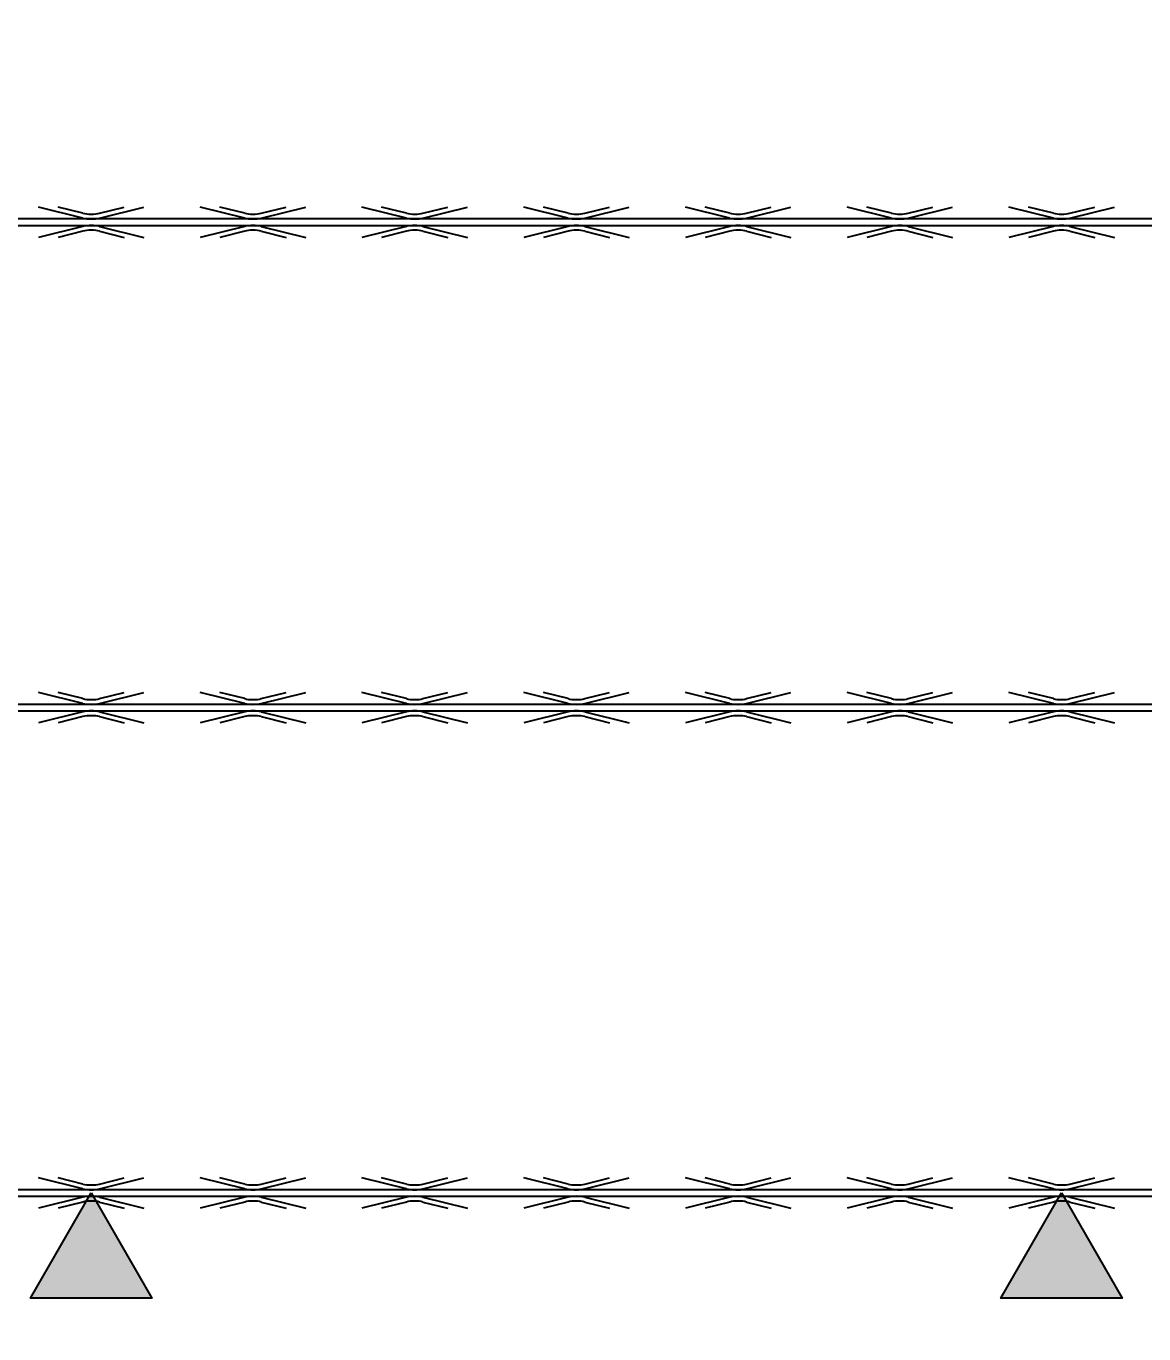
# Model space of a CAD drawing. Extents: x -524 to 129100, y -10500 to 1.
# Drawn here: x 115802 to 117184, y -3271 to -1655 of the extents above; entities that cross this region are included whole.
import ezdxf

# ---------------------------------------------------------------- set-up
doc = ezdxf.new("R2010")
doc.units = 0
doc.header["$LTSCALE"] = 250
doc.linetypes.add('BeePC_CENTER', pattern=[2, 1.25, -0.25, 0.25, -0.25])
doc.layers.get('0').update_dxf_attribs({"linetype": 'CONTINUOUS'})
doc.layers.get('Defpoints').update_dxf_attribs({"linetype": 'CONTINUOUS'})
doc.layers.add('BeePC-CCBZ', color=110, linetype='CONTINUOUS')
doc.layers.add('BeePC-GJ-Truss', color=185, linetype='CONTINUOUS')
doc.styles.add('BeePC_Dim', font='simfang.ttf', dxfattribs={"width": 0.7})
doc.dimstyles.new('BeePC_DIM_25_25', dxfattribs={"dimtxt": 75, "dimasz": 25, "dimexe": 25, "dimexo": 0, "dimgap": 25, "dimtad": 1, "dimdec": 0, "dimzin": 0, "dimdsep": 46, "dimtxsty": 'BeePC_Dim', "dimblk": 'ARCHTICK', "dimcen": 0, "dimdle": 25, "dimclrt": 7, "dimadec": 0, "dimazin": 0, "dimtfac": 1, "dimtdec": 0, "dimtix": 1, "dimtmove": 2, "dimatfit": 3, "dimfxl": 250, "dimfxlon": 1, "dimtfill": 1, "dimtolj": 1, "dimtzin": 0, "dimarcsym": 0})

# ---------------------------------------------------------------- blocks, each defined once
blk = doc.blocks.new('BeePC_HangPoint')
at = {"ltscale": 25}
h = blk.add_hatch(color=256, dxfattribs=at)
h.dxf.hatch_style = 1
h.paths.add_polyline_path([(0, 0), (-75, -129.9), (75, -129.9)])
blk.add_lwpolyline([(0, 0), (75, -129.9), (-75, -129.9)], close=True, dxfattribs=at)
blk = doc.blocks.new('_ArchTick')
at = {"color": 0, "linetype": 'ByBlock', "const_width": 0.5}
blk.add_lwpolyline([(-0.707, -0.707), (0.707, 0.707)], dxfattribs=at)
blk = doc.blocks.new('*D225')
at = {"layer": 'BeePC-CCBZ', "color": 0, "lineweight": -2, "transparency": 16777216}
for p, q in [((114422.8, -450.1), (114422.8, -225.1)), ((115882.6, -450.1), (115882.6, -225.1)), ((114397.8, -250.1), (115907.6, -250.1))]:
    blk.add_line(p, q, dxfattribs=at)
at = {"layer": 'Defpoints', "color": 0, "transparency": 16777216}
for p in [(115882.6, -250.1), (114422.8, -2197.1), (115882.6, -3097.1)]:
    blk.add_point(p, dxfattribs=at)
at = {"layer": 'BeePC-CCBZ', "color": 0, "lineweight": -2, "transparency": 16777216, "xscale": 25, "yscale": 25, "zscale": 25, "rotation": 180}
blk.add_blockref('_ArchTick', (114422.8, -250.1), dxfattribs=at)
at = {"layer": 'BeePC-CCBZ', "color": 0, "lineweight": -2, "transparency": 16777216, "xscale": 25, "yscale": 25, "zscale": 25}
blk.add_blockref('_ArchTick', (115882.6, -250.1), dxfattribs=at)
at = {"layer": 'BeePC-CCBZ', "color": 7, "linetype": 'BeePC_CENTER', "transparency": 16777216, "insert": (115152.7, -187.2), "char_height": 75, "attachment_point": 5, "style": 'BeePC_Dim', "bg_fill": 3, "box_fill_scale": 1.1, "bg_fill_color": 256, "bg_fill_true_color": 13158600, "bg_fill_transparency": 0}
blk.add_mtext('\\A1;1460', dxfattribs=at)
blk = doc.blocks.new('*D226')
at = {"layer": 'BeePC-CCBZ', "color": 0, "lineweight": -2, "transparency": 16777216}
for p, q in [((115882.6, -450.1), (115882.6, -225.1)), ((117082.6, -450.1), (117082.6, -225.1)), ((115857.6, -250.1), (117107.6, -250.1))]:
    blk.add_line(p, q, dxfattribs=at)
at = {"layer": 'Defpoints', "color": 0, "transparency": 16777216}
for p in [(117082.6, -250.1), (115882.6, -3097.1), (117082.6, -3097.1)]:
    blk.add_point(p, dxfattribs=at)
at = {"layer": 'BeePC-CCBZ', "color": 0, "lineweight": -2, "transparency": 16777216, "xscale": 25, "yscale": 25, "zscale": 25, "rotation": 180}
blk.add_blockref('_ArchTick', (115882.6, -250.1), dxfattribs=at)
at = {"layer": 'BeePC-CCBZ', "color": 0, "lineweight": -2, "transparency": 16777216, "xscale": 25, "yscale": 25, "zscale": 25}
blk.add_blockref('_ArchTick', (117082.6, -250.1), dxfattribs=at)
at = {"layer": 'BeePC-CCBZ', "color": 7, "linetype": 'BeePC_CENTER', "transparency": 16777216, "insert": (116482.6, -187.2), "char_height": 75, "attachment_point": 5, "style": 'BeePC_Dim', "bg_fill": 3, "box_fill_scale": 1.1, "bg_fill_color": 256, "bg_fill_true_color": 13158600, "bg_fill_transparency": 0}
blk.add_mtext('\\A1;1200', dxfattribs=at)
blk = doc.blocks.new('*D227')
at = {"layer": 'BeePC-CCBZ', "color": 0, "lineweight": -2, "transparency": 16777216}
for p, q in [((117082.6, -450.1), (117082.6, -225.1)), ((118082.6, -450.1), (118082.6, -225.1)), ((117057.6, -250.1), (118107.6, -250.1))]:
    blk.add_line(p, q, dxfattribs=at)
at = {"layer": 'Defpoints', "color": 0, "transparency": 16777216}
for p in [(118082.6, -250.1), (117082.6, -3097.1), (118082.6, -3097.1)]:
    blk.add_point(p, dxfattribs=at)
at = {"layer": 'BeePC-CCBZ', "color": 0, "lineweight": -2, "transparency": 16777216, "xscale": 25, "yscale": 25, "zscale": 25, "rotation": 180}
blk.add_blockref('_ArchTick', (117082.6, -250.1), dxfattribs=at)
at = {"layer": 'BeePC-CCBZ', "color": 0, "lineweight": -2, "transparency": 16777216, "xscale": 25, "yscale": 25, "zscale": 25}
blk.add_blockref('_ArchTick', (118082.6, -250.1), dxfattribs=at)
at = {"layer": 'BeePC-CCBZ', "color": 7, "linetype": 'BeePC_CENTER', "transparency": 16777216, "insert": (117582.6, -187.2), "char_height": 75, "attachment_point": 5, "style": 'BeePC_Dim', "bg_fill": 3, "box_fill_scale": 1.1, "bg_fill_color": 256, "bg_fill_true_color": 13158600, "bg_fill_transparency": 0}
blk.add_mtext('\\A1;1000', dxfattribs=at)
blk = doc.blocks.new('*D235')
at = {"layer": 'BeePC-CCBZ', "color": 0, "lineweight": -2, "transparency": 16777216}
for p, q in [((114672.8, -3909.1), (114672.8, -4134.1)), ((121942.4, -3909.1), (121942.4, -4134.1)), ((114647.8, -4109.1), (121967.4, -4109.1))]:
    blk.add_line(p, q, dxfattribs=at)
at = {"layer": 'Defpoints', "color": 0, "transparency": 16777216}
for p in [(121942.4, -2197.1), (114672.8, -3737.1), (121942.4, -4109.1)]:
    blk.add_point(p, dxfattribs=at)
at = {"layer": 'BeePC-CCBZ', "color": 0, "lineweight": -2, "transparency": 16777216, "xscale": 25, "yscale": 25, "zscale": 25, "rotation": 180}
blk.add_blockref('_ArchTick', (114672.8, -4109.1), dxfattribs=at)
at = {"layer": 'BeePC-CCBZ', "color": 0, "lineweight": -2, "transparency": 16777216, "xscale": 25, "yscale": 25, "zscale": 25}
blk.add_blockref('_ArchTick', (121942.4, -4109.1), dxfattribs=at)
at = {"layer": 'BeePC-CCBZ', "color": 7, "linetype": 'BeePC_CENTER', "transparency": 16777216, "insert": (118307.6, -4046.2), "char_height": 75, "attachment_point": 5, "style": 'BeePC_Dim', "bg_fill": 3, "box_fill_scale": 1.1, "bg_fill_color": 256, "bg_fill_true_color": 13158600, "bg_fill_transparency": 0}
blk.add_mtext('\\A1;7270', dxfattribs=at)
blk = doc.blocks.new('*D236')
at = {"layer": 'BeePC-CCBZ', "color": 0, "lineweight": -2, "transparency": 16777216}
for p, q in [((114422.8, -4031.1), (114422.8, -4256.1)), ((121942.4, -4031.1), (121942.4, -4256.1)), ((114397.8, -4231.1), (121967.4, -4231.1))]:
    blk.add_line(p, q, dxfattribs=at)
at = {"layer": 'Defpoints', "color": 0, "transparency": 16777216}
for p in [(114422.8, -2197.1), (121942.4, -2197.1), (121942.4, -4231.1)]:
    blk.add_point(p, dxfattribs=at)
at = {"layer": 'BeePC-CCBZ', "color": 0, "lineweight": -2, "transparency": 16777216, "xscale": 25, "yscale": 25, "zscale": 25, "rotation": 180}
blk.add_blockref('_ArchTick', (114422.8, -4231.1), dxfattribs=at)
at = {"layer": 'BeePC-CCBZ', "color": 0, "lineweight": -2, "transparency": 16777216, "xscale": 25, "yscale": 25, "zscale": 25}
blk.add_blockref('_ArchTick', (121942.4, -4231.1), dxfattribs=at)
at = {"layer": 'BeePC-CCBZ', "color": 7, "linetype": 'BeePC_CENTER', "transparency": 16777216, "insert": (118182.6, -4168.2), "char_height": 75, "attachment_point": 5, "style": 'BeePC_Dim', "bg_fill": 3, "box_fill_scale": 1.1, "bg_fill_color": 256, "bg_fill_true_color": 13158600, "bg_fill_transparency": 0}
blk.add_mtext('\\A1;7520', dxfattribs=at)
blk = doc.blocks.new('*D237')
at = {"layer": 'BeePC-CCBZ', "color": 0, "lineweight": -2, "transparency": 16777216}
for p, q in [((114010.8, -972.1), (114010.8, -3372.1)), ((114210.8, -997.1), (113985.8, -997.1)), ((114210.8, -3347.1), (113985.8, -3347.1))]:
    blk.add_line(p, q, dxfattribs=at)
at = {"layer": 'Defpoints', "color": 0, "transparency": 16777216}
for p in [(118182.6, -997.1), (114010.8, -3347.1), (114332.8, -3347.1)]:
    blk.add_point(p, dxfattribs=at)
at = {"layer": 'BeePC-CCBZ', "color": 0, "lineweight": -2, "transparency": 16777216, "xscale": 25, "yscale": 25, "zscale": 25}
for p, rotation in [((114010.8, -997.1), 90), ((114010.8, -3347.1), 270)]:
    blk.add_blockref('_ArchTick', p, dxfattribs=dict(at, rotation=rotation))
at = {"layer": 'BeePC-CCBZ', "color": 7, "linetype": 'BeePC_CENTER', "transparency": 16777216, "insert": (113947.9, -2172.1), "char_height": 75, "attachment_point": 5, "rotation": 90, "style": 'BeePC_Dim', "bg_fill": 3, "box_fill_scale": 1.1, "bg_fill_color": 256, "bg_fill_true_color": 13158600, "bg_fill_transparency": 0}
blk.add_mtext('\\A1;2350', dxfattribs=at)
blk = doc.blocks.new('*D239')
at = {"layer": 'BeePC-CCBZ', "color": 0, "lineweight": -2, "transparency": 16777216}
for p, q in [((113888.8, -972.1), (113888.8, -3422.1)), ((114088.8, -997.1), (113863.8, -997.1)), ((114088.8, -3397.1), (113863.8, -3397.1))]:
    blk.add_line(p, q, dxfattribs=at)
at = {"layer": 'Defpoints', "color": 0, "transparency": 16777216}
for p in [(118182.6, -997.1), (113888.8, -3397.1), (118182.6, -3397.1)]:
    blk.add_point(p, dxfattribs=at)
at = {"layer": 'BeePC-CCBZ', "color": 0, "lineweight": -2, "transparency": 16777216, "xscale": 25, "yscale": 25, "zscale": 25}
for p, rotation in [((113888.8, -997.1), 90), ((113888.8, -3397.1), 270)]:
    blk.add_blockref('_ArchTick', p, dxfattribs=dict(at, rotation=rotation))
at = {"layer": 'BeePC-CCBZ', "color": 7, "linetype": 'BeePC_CENTER', "transparency": 16777216, "insert": (113825.9, -2197.1), "char_height": 75, "attachment_point": 5, "rotation": 90, "style": 'BeePC_Dim', "bg_fill": 3, "box_fill_scale": 1.1, "bg_fill_color": 256, "bg_fill_true_color": 13158600, "bg_fill_transparency": 0}
blk.add_mtext('\\A1;2400', dxfattribs=at)
blk = doc.blocks.new('*D241')
at = {"layer": 'BeePC-CCBZ', "color": 0, "lineweight": -2, "transparency": 16777216}
for p, q in [((122404.4, -1272.1), (122404.4, -3122.1)), ((122204.4, -1297.1), (122429.4, -1297.1)), ((122204.4, -3097.1), (122429.4, -3097.1))]:
    blk.add_line(p, q, dxfattribs=at)
at = {"layer": 'Defpoints', "color": 0, "transparency": 16777216}
for p in [(115882.6, -1297.1), (115882.6, -3097.1), (122404.4, -3097.1)]:
    blk.add_point(p, dxfattribs=at)
at = {"layer": 'BeePC-CCBZ', "color": 0, "lineweight": -2, "transparency": 16777216, "xscale": 25, "yscale": 25, "zscale": 25}
for p, rotation in [((122404.4, -1297.1), 90), ((122404.4, -3097.1), 270)]:
    blk.add_blockref('_ArchTick', p, dxfattribs=dict(at, rotation=rotation))
at = {"layer": 'BeePC-CCBZ', "color": 7, "linetype": 'BeePC_CENTER', "transparency": 16777216, "insert": (122341.5, -2197.1), "char_height": 75, "attachment_point": 5, "rotation": 90, "style": 'BeePC_Dim', "bg_fill": 3, "box_fill_scale": 1.1, "bg_fill_color": 256, "bg_fill_true_color": 13158600, "bg_fill_transparency": 0}
blk.add_mtext('\\A1;1800', dxfattribs=at)
blk = doc.blocks.new('*D242')
at = {"layer": 'BeePC-CCBZ', "color": 0, "lineweight": -2, "transparency": 16777216}
for p, q in [((122404.4, -3072.1), (122404.4, -3422.1)), ((122204.4, -3097.1), (122429.4, -3097.1)), ((122204.4, -3397.1), (122429.4, -3397.1))]:
    blk.add_line(p, q, dxfattribs=at)
at = {"layer": 'Defpoints', "color": 0, "transparency": 16777216}
for p in [(115882.6, -3097.1), (118182.6, -3397.1), (122404.4, -3397.1)]:
    blk.add_point(p, dxfattribs=at)
at = {"layer": 'BeePC-CCBZ', "color": 0, "lineweight": -2, "transparency": 16777216, "xscale": 25, "yscale": 25, "zscale": 25}
for p, rotation in [((122404.4, -3097.1), 90), ((122404.4, -3397.1), 270)]:
    blk.add_blockref('_ArchTick', p, dxfattribs=dict(at, rotation=rotation))
at = {"layer": 'BeePC-CCBZ', "color": 7, "linetype": 'BeePC_CENTER', "transparency": 16777216, "insert": (122341.5, -3247.1), "char_height": 75, "attachment_point": 5, "rotation": 90, "style": 'BeePC_Dim', "bg_fill": 3, "box_fill_scale": 1.1, "bg_fill_color": 256, "bg_fill_true_color": 13158600, "bg_fill_transparency": 0}
blk.add_mtext('\\A1;300', dxfattribs=at)

msp = doc.modelspace()

# ---------------------------------------------------------------- linework, layer by layer
at = {"layer": 'BeePC-GJ-Truss'}
for points in [[(115872.4, -1892), (115817.4, -1878.4)], [(115872.4, -1886), (115841.7, -1878.4)], [(115892.8, -1892), (115947.8, -1878.4)], [(115892.8, -1886), (115923.5, -1878.4)], [(116072.4, -1892), (116017.4, -1878.4)], [(116072.4, -1886), (116041.7, -1878.4)], [(116092.8, -1892), (116147.8, -1878.4)], [(116092.8, -1886), (116123.5, -1878.4)], [(116272.4, -1892), (116217.4, -1878.4)], [(116272.4, -1886), (116241.7, -1878.4)], [(116292.8, -1892), (116347.8, -1878.4)], [(116292.8, -1886), (116323.5, -1878.4)], [(116472.4, -1892), (116417.4, -1878.4)], [(116472.4, -1886), (116441.7, -1878.4)], [(116492.8, -1892), (116547.8, -1878.4)], [(116492.8, -1886), (116523.5, -1878.4)], [(116672.4, -1892), (116617.4, -1878.4)], [(116672.4, -1886), (116641.7, -1878.4)], [(116692.8, -1892), (116747.8, -1878.4)], [(116692.8, -1886), (116723.5, -1878.4)], [(116872.4, -1892), (116817.4, -1878.4)], [(116872.4, -1886), (116841.7, -1878.4)], [(116892.8, -1892), (116947.8, -1878.4)], [(116892.8, -1886), (116923.5, -1878.4)], [(117072.4, -1892), (117017.4, -1878.4)], [(117072.4, -1886), (117041.7, -1878.4)], [(117092.8, -1892), (117147.8, -1878.4)], [(117092.8, -1886), (117123.5, -1878.4)], [(114482.6, -1901.1), (121882.6, -1901.1), (121882.6, -1893.1), (114482.6, -1893.1)], [(115872.4, -1902.3), (115817.4, -1915.9)], [(115892.8, -1902.3), (115947.8, -1915.9)], [(116072.4, -1902.3), (116017.4, -1915.9)], [(116092.8, -1902.3), (116147.8, -1915.9)], [(116272.4, -1902.3), (116217.4, -1915.9)], [(116292.8, -1902.3), (116347.8, -1915.9)], [(116472.4, -1902.3), (116417.4, -1915.9)], [(116492.8, -1902.3), (116547.8, -1915.9)], [(116672.4, -1902.3), (116617.4, -1915.9)], [(116692.8, -1902.3), (116747.8, -1915.9)], [(116872.4, -1902.3), (116817.4, -1915.9)], [(116892.8, -1902.3), (116947.8, -1915.9)], [(117072.4, -1902.3), (117017.4, -1915.9)], [(117092.8, -1902.3), (117147.8, -1915.9)], [(115872.4, -1908.3), (115841.7, -1915.9)], [(115892.8, -1908.3), (115923.5, -1915.9)], [(116072.4, -1908.3), (116041.7, -1915.9)], [(116092.8, -1908.3), (116123.5, -1915.9)], [(116272.4, -1908.3), (116241.7, -1915.9)], [(116292.8, -1908.3), (116323.5, -1915.9)], [(116472.4, -1908.3), (116441.7, -1915.9)], [(116492.8, -1908.3), (116523.5, -1915.9)], [(116672.4, -1908.3), (116641.7, -1915.9)], [(116692.8, -1908.3), (116723.5, -1915.9)], [(116872.4, -1908.3), (116841.7, -1915.9)], [(116892.8, -1908.3), (116923.5, -1915.9)], [(117072.4, -1908.3), (117041.7, -1915.9)], [(117092.8, -1908.3), (117123.5, -1915.9)], [(115872.4, -2492), (115817.4, -2478.4)], [(115872.4, -2486), (115841.7, -2478.4)], [(115892.8, -2492), (115947.8, -2478.4)], [(115892.8, -2486), (115923.5, -2478.4)], [(116072.4, -2492), (116017.4, -2478.4)], [(116072.4, -2486), (116041.7, -2478.4)], [(116092.8, -2492), (116147.8, -2478.4)], [(116092.8, -2486), (116123.5, -2478.4)], [(116272.4, -2492), (116217.4, -2478.4)], [(116272.4, -2486), (116241.7, -2478.4)], [(116292.8, -2492), (116347.8, -2478.4)], [(116292.8, -2486), (116323.5, -2478.4)], [(116472.4, -2492), (116417.4, -2478.4)], [(116472.4, -2486), (116441.7, -2478.4)], [(116492.8, -2492), (116547.8, -2478.4)], [(116492.8, -2486), (116523.5, -2478.4)], [(116672.4, -2492), (116617.4, -2478.4)], [(116672.4, -2486), (116641.7, -2478.4)], [(116692.8, -2492), (116747.8, -2478.4)], [(116692.8, -2486), (116723.5, -2478.4)], [(116872.4, -2492), (116817.4, -2478.4)], [(116872.4, -2486), (116841.7, -2478.4)], [(116892.8, -2492), (116947.8, -2478.4)], [(116892.8, -2486), (116923.5, -2478.4)], [(117072.4, -2492), (117017.4, -2478.4)], [(117072.4, -2486), (117041.7, -2478.4)], [(117092.8, -2492), (117147.8, -2478.4)], [(117092.8, -2486), (117123.5, -2478.4)], [(114482.6, -2501.1), (121882.6, -2501.1), (121882.6, -2493.1), (114482.6, -2493.1)], [(115872.4, -2502.3), (115817.4, -2515.9)], [(115892.8, -2502.3), (115947.8, -2515.9)], [(116072.4, -2502.3), (116017.4, -2515.9)], [(116092.8, -2502.3), (116147.8, -2515.9)], [(116272.4, -2502.3), (116217.4, -2515.9)], [(116292.8, -2502.3), (116347.8, -2515.9)], [(116472.4, -2502.3), (116417.4, -2515.9)], [(116492.8, -2502.3), (116547.8, -2515.9)], [(116672.4, -2502.3), (116617.4, -2515.9)], [(116692.8, -2502.3), (116747.8, -2515.9)], [(116872.4, -2502.3), (116817.4, -2515.9)], [(116892.8, -2502.3), (116947.8, -2515.9)], [(117072.4, -2502.3), (117017.4, -2515.9)], [(117092.8, -2502.3), (117147.8, -2515.9)], [(115872.4, -2508.3), (115841.7, -2515.9)], [(115892.8, -2508.3), (115923.5, -2515.9)], [(116072.4, -2508.3), (116041.7, -2515.9)], [(116092.8, -2508.3), (116123.5, -2515.9)], [(116272.4, -2508.3), (116241.7, -2515.9)], [(116292.8, -2508.3), (116323.5, -2515.9)], [(116472.4, -2508.3), (116441.7, -2515.9)], [(116492.8, -2508.3), (116523.5, -2515.9)], [(116672.4, -2508.3), (116641.7, -2515.9)], [(116692.8, -2508.3), (116723.5, -2515.9)], [(116872.4, -2508.3), (116841.7, -2515.9)], [(116892.8, -2508.3), (116923.5, -2515.9)], [(117072.4, -2508.3), (117041.7, -2515.9)], [(117092.8, -2508.3), (117123.5, -2515.9)], [(115872.4, -3092), (115817.4, -3078.4)], [(115872.4, -3086), (115841.7, -3078.4)], [(115892.8, -3092), (115947.8, -3078.4)], [(115892.8, -3086), (115923.5, -3078.4)], [(116072.4, -3092), (116017.4, -3078.4)], [(116072.4, -3086), (116041.7, -3078.4)], [(116092.8, -3092), (116147.8, -3078.4)], [(116092.8, -3086), (116123.5, -3078.4)], [(116272.4, -3092), (116217.4, -3078.4)], [(116272.4, -3086), (116241.7, -3078.4)], [(116292.8, -3092), (116347.8, -3078.4)], [(116292.8, -3086), (116323.5, -3078.4)], [(116472.4, -3092), (116417.4, -3078.4)], [(116472.4, -3086), (116441.7, -3078.4)], [(116492.8, -3092), (116547.8, -3078.4)], [(116492.8, -3086), (116523.5, -3078.4)], [(116672.4, -3092), (116617.4, -3078.4)], [(116672.4, -3086), (116641.7, -3078.4)], [(116692.8, -3092), (116747.8, -3078.4)], [(116692.8, -3086), (116723.5, -3078.4)], [(116872.4, -3092), (116817.4, -3078.4)], [(116872.4, -3086), (116841.7, -3078.4)], [(116892.8, -3092), (116947.8, -3078.4)], [(116892.8, -3086), (116923.5, -3078.4)], [(117072.4, -3092), (117017.4, -3078.4)], [(117072.4, -3086), (117041.7, -3078.4)], [(117092.8, -3092), (117147.8, -3078.4)], [(117092.8, -3086), (117123.5, -3078.4)], [(114482.6, -3101.1), (121882.6, -3101.1), (121882.6, -3093.1), (114482.6, -3093.1)], [(115872.4, -3102.3), (115817.4, -3115.9)], [(115892.8, -3102.3), (115947.8, -3115.9)], [(116072.4, -3102.3), (116017.4, -3115.9)], [(116092.8, -3102.3), (116147.8, -3115.9)], [(116272.4, -3102.3), (116217.4, -3115.9)], [(116292.8, -3102.3), (116347.8, -3115.9)], [(116472.4, -3102.3), (116417.4, -3115.9)], [(116492.8, -3102.3), (116547.8, -3115.9)], [(116672.4, -3102.3), (116617.4, -3115.9)], [(116692.8, -3102.3), (116747.8, -3115.9)], [(116872.4, -3102.3), (116817.4, -3115.9)], [(116892.8, -3102.3), (116947.8, -3115.9)], [(117072.4, -3102.3), (117017.4, -3115.9)], [(117092.8, -3102.3), (117147.8, -3115.9)], [(115872.4, -3108.3), (115841.7, -3115.9)], [(115892.8, -3108.3), (115923.5, -3115.9)], [(116072.4, -3108.3), (116041.7, -3115.9)], [(116092.8, -3108.3), (116123.5, -3115.9)], [(116272.4, -3108.3), (116241.7, -3115.9)], [(116292.8, -3108.3), (116323.5, -3115.9)], [(116472.4, -3108.3), (116441.7, -3115.9)], [(116492.8, -3108.3), (116523.5, -3115.9)], [(116672.4, -3108.3), (116641.7, -3115.9)], [(116692.8, -3108.3), (116723.5, -3115.9)], [(116872.4, -3108.3), (116841.7, -3115.9)], [(116892.8, -3108.3), (116923.5, -3115.9)], [(117072.4, -3108.3), (117041.7, -3115.9)], [(117092.8, -3108.3), (117123.5, -3115.9)]]:
    msp.add_lwpolyline(points, dxfattribs=at)
for centre, major_axis, start_param, end_param in [((115881.4, -1883.7), (12, 0), 3.861169, 4.813041), ((115883.8, -1883.7), (12, 0), 4.611737, 5.563609), ((116081.4, -1883.7), (12, 0), 3.861169, 4.813041), ((116083.8, -1883.7), (12, 0), 4.611737, 5.563609), ((116281.4, -1883.7), (12, 0), 3.861169, 4.813041), ((116283.8, -1883.7), (12, 0), 4.611737, 5.563609), ((116481.4, -1883.7), (12, 0), 3.861169, 4.813041), ((116483.8, -1883.7), (12, 0), 4.611737, 5.563609), ((116681.4, -1883.7), (12, 0), 3.861169, 4.813041), ((116683.8, -1883.7), (12, 0), 4.611737, 5.563609), ((116881.4, -1883.7), (12, 0), 3.861169, 4.813041), ((116883.8, -1883.7), (12, 0), 4.611737, 5.563609), ((117081.4, -1883.7), (12, 0), 3.861169, 4.813041), ((117083.8, -1883.7), (12, 0), 4.611737, 5.563609), ((115883.8, -1888), (18, 0), 4.026697, 4.647513), ((115883.8, -1906.3), (18, 0), 1.635672, 2.256488), ((115881.4, -1910.6), (12, 0), 1.470144, 2.422017), ((115881.4, -1888), (18, 0), 4.777265, 5.398081), ((115881.4, -1906.3), (18, 0), 0.885104, 1.50592), ((115883.8, -1910.6), (12, 0), 0.719576, 1.671449), ((116083.8, -1888), (18, 0), 4.026697, 4.647513), ((116083.8, -1906.3), (18, 0), 1.635672, 2.256488), ((116081.4, -1910.6), (12, 0), 1.470144, 2.422017), ((116081.4, -1888), (18, 0), 4.777265, 5.398081), ((116081.4, -1906.3), (18, 0), 0.885104, 1.50592), ((116083.8, -1910.6), (12, 0), 0.719576, 1.671449), ((116283.8, -1888), (18, 0), 4.026697, 4.647513), ((116283.8, -1906.3), (18, 0), 1.635672, 2.256488), ((116281.4, -1910.6), (12, 0), 1.470144, 2.422017), ((116281.4, -1888), (18, 0), 4.777265, 5.398081), ((116281.4, -1906.3), (18, 0), 0.885104, 1.50592), ((116283.8, -1910.6), (12, 0), 0.719576, 1.671449), ((116483.8, -1888), (18, 0), 4.026697, 4.647513), ((116483.8, -1906.3), (18, 0), 1.635672, 2.256488), ((116481.4, -1910.6), (12, 0), 1.470144, 2.422017), ((116481.4, -1888), (18, 0), 4.777265, 5.398081), ((116481.4, -1906.3), (18, 0), 0.885104, 1.50592), ((116483.8, -1910.6), (12, 0), 0.719576, 1.671449), ((116683.8, -1888), (18, 0), 4.026697, 4.647513), ((116683.8, -1906.3), (18, 0), 1.635672, 2.256488), ((116681.4, -1910.6), (12, 0), 1.470144, 2.422017), ((116681.4, -1888), (18, 0), 4.777265, 5.398081), ((116681.4, -1906.3), (18, 0), 0.885104, 1.50592), ((116683.8, -1910.6), (12, 0), 0.719576, 1.671449), ((116883.8, -1888), (18, 0), 4.026697, 4.647513), ((116883.8, -1906.3), (18, 0), 1.635672, 2.256488), ((116881.4, -1910.6), (12, 0), 1.470144, 2.422017), ((116881.4, -1888), (18, 0), 4.777265, 5.398081), ((116881.4, -1906.3), (18, 0), 0.885104, 1.50592), ((116883.8, -1910.6), (12, 0), 0.719576, 1.671449), ((117083.8, -1888), (18, 0), 4.026697, 4.647513), ((117083.8, -1906.3), (18, 0), 1.635672, 2.256488), ((117081.4, -1910.6), (12, 0), 1.470144, 2.422017), ((117081.4, -1888), (18, 0), 4.777265, 5.398081), ((117081.4, -1906.3), (18, 0), 0.885104, 1.50592), ((117083.8, -1910.6), (12, 0), 0.719576, 1.671449), ((115881.4, -2483.7), (12, 0), 3.861169, 4.813041), ((115883.8, -2483.7), (12, 0), 4.611737, 5.563609), ((116081.4, -2483.7), (12, 0), 3.861169, 4.813041), ((116083.8, -2483.7), (12, 0), 4.611737, 5.563609), ((116281.4, -2483.7), (12, 0), 3.861169, 4.813041), ((116283.8, -2483.7), (12, 0), 4.611737, 5.563609), ((116481.4, -2483.7), (12, 0), 3.861169, 4.813041), ((116483.8, -2483.7), (12, 0), 4.611737, 5.563609), ((116681.4, -2483.7), (12, 0), 3.861169, 4.813041), ((116683.8, -2483.7), (12, 0), 4.611737, 5.563609), ((116881.4, -2483.7), (12, 0), 3.861169, 4.813041), ((116883.8, -2483.7), (12, 0), 4.611737, 5.563609), ((117081.4, -2483.7), (12, 0), 3.861169, 4.813041), ((117083.8, -2483.7), (12, 0), 4.611737, 5.563609), ((115883.8, -2488), (18, 0), 4.026697, 4.647513), ((115883.8, -2506.3), (18, 0), 1.635672, 2.256488), ((115881.4, -2488), (18, 0), 4.777265, 5.398081), ((115881.4, -2506.3), (18, 0), 0.885104, 1.50592), ((116083.8, -2488), (18, 0), 4.026697, 4.647513), ((116083.8, -2506.3), (18, 0), 1.635672, 2.256488), ((116081.4, -2488), (18, 0), 4.777265, 5.398081), ((116081.4, -2506.3), (18, 0), 0.885104, 1.50592), ((116283.8, -2488), (18, 0), 4.026697, 4.647513), ((116283.8, -2506.3), (18, 0), 1.635672, 2.256488), ((116281.4, -2488), (18, 0), 4.777265, 5.398081), ((116281.4, -2506.3), (18, 0), 0.885104, 1.50592), ((116483.8, -2488), (18, 0), 4.026697, 4.647513), ((116483.8, -2506.3), (18, 0), 1.635672, 2.256488), ((116481.4, -2488), (18, 0), 4.777265, 5.398081), ((116481.4, -2506.3), (18, 0), 0.885104, 1.50592), ((116683.8, -2488), (18, 0), 4.026697, 4.647513), ((116683.8, -2506.3), (18, 0), 1.635672, 2.256488), ((116681.4, -2488), (18, 0), 4.777265, 5.398081), ((116681.4, -2506.3), (18, 0), 0.885104, 1.50592), ((116883.8, -2488), (18, 0), 4.026697, 4.647513), ((116883.8, -2506.3), (18, 0), 1.635672, 2.256488), ((116881.4, -2488), (18, 0), 4.777265, 5.398081), ((116881.4, -2506.3), (18, 0), 0.885104, 1.50592), ((117083.8, -2488), (18, 0), 4.026697, 4.647513), ((117083.8, -2506.3), (18, 0), 1.635672, 2.256488), ((117081.4, -2488), (18, 0), 4.777265, 5.398081), ((117081.4, -2506.3), (18, 0), 0.885104, 1.50592), ((115881.4, -2510.6), (12, 0), 1.470144, 2.422017), ((115883.8, -2510.6), (12, 0), 0.719576, 1.671449), ((116081.4, -2510.6), (12, 0), 1.470144, 2.422017), ((116083.8, -2510.6), (12, 0), 0.719576, 1.671449), ((116281.4, -2510.6), (12, 0), 1.470144, 2.422017), ((116283.8, -2510.6), (12, 0), 0.719576, 1.671449), ((116481.4, -2510.6), (12, 0), 1.470144, 2.422017), ((116483.8, -2510.6), (12, 0), 0.719576, 1.671449), ((116681.4, -2510.6), (12, 0), 1.470144, 2.422017), ((116683.8, -2510.6), (12, 0), 0.719576, 1.671449), ((116881.4, -2510.6), (12, 0), 1.470144, 2.422017), ((116883.8, -2510.6), (12, 0), 0.719576, 1.671449), ((117081.4, -2510.6), (12, 0), 1.470144, 2.422017), ((117083.8, -2510.6), (12, 0), 0.719576, 1.671449), ((115881.4, -3083.7), (12, 0), 3.861169, 4.813041), ((115883.8, -3083.7), (12, 0), 4.611737, 5.563609), ((116081.4, -3083.7), (12, 0), 3.861169, 4.813041), ((116083.8, -3083.7), (12, 0), 4.611737, 5.563609), ((116281.4, -3083.7), (12, 0), 3.861169, 4.813041), ((116283.8, -3083.7), (12, 0), 4.611737, 5.563609), ((116481.4, -3083.7), (12, 0), 3.861169, 4.813041), ((116483.8, -3083.7), (12, 0), 4.611737, 5.563609), ((116681.4, -3083.7), (12, 0), 3.861169, 4.813041), ((116683.8, -3083.7), (12, 0), 4.611737, 5.563609), ((116881.4, -3083.7), (12, 0), 3.861169, 4.813041), ((116883.8, -3083.7), (12, 0), 4.611737, 5.563609), ((117081.4, -3083.7), (12, 0), 3.861169, 4.813041), ((117083.8, -3083.7), (12, 0), 4.611737, 5.563609), ((115883.8, -3088), (18, 0), 4.026697, 4.647513), ((115883.8, -3106.3), (18, 0), 1.635672, 2.256488), ((115881.4, -3088), (18, 0), 4.777265, 5.398081), ((115881.4, -3106.3), (18, 0), 0.885104, 1.50592), ((116083.8, -3088), (18, 0), 4.026697, 4.647513), ((116083.8, -3106.3), (18, 0), 1.635672, 2.256488), ((116081.4, -3088), (18, 0), 4.777265, 5.398081), ((116081.4, -3106.3), (18, 0), 0.885104, 1.50592), ((116283.8, -3088), (18, 0), 4.026697, 4.647513), ((116283.8, -3106.3), (18, 0), 1.635672, 2.256488), ((116281.4, -3088), (18, 0), 4.777265, 5.398081), ((116281.4, -3106.3), (18, 0), 0.885104, 1.50592), ((116483.8, -3088), (18, 0), 4.026697, 4.647513), ((116483.8, -3106.3), (18, 0), 1.635672, 2.256488), ((116481.4, -3088), (18, 0), 4.777265, 5.398081), ((116481.4, -3106.3), (18, 0), 0.885104, 1.50592), ((116683.8, -3088), (18, 0), 4.026697, 4.647513), ((116683.8, -3106.3), (18, 0), 1.635672, 2.256488), ((116681.4, -3088), (18, 0), 4.777265, 5.398081), ((116681.4, -3106.3), (18, 0), 0.885104, 1.50592), ((116883.8, -3088), (18, 0), 4.026697, 4.647513), ((116883.8, -3106.3), (18, 0), 1.635672, 2.256488), ((116881.4, -3088), (18, 0), 4.777265, 5.398081), ((116881.4, -3106.3), (18, 0), 0.885104, 1.50592), ((117083.8, -3088), (18, 0), 4.026697, 4.647513), ((117083.8, -3106.3), (18, 0), 1.635672, 2.256488), ((117081.4, -3088), (18, 0), 4.777265, 5.398081), ((117081.4, -3106.3), (18, 0), 0.885104, 1.50592), ((115881.4, -3110.6), (12, 0), 1.470144, 2.422017), ((115883.8, -3110.6), (12, 0), 0.719576, 1.671449), ((116081.4, -3110.6), (12, 0), 1.470144, 2.422017), ((116083.8, -3110.6), (12, 0), 0.719576, 1.671449), ((116281.4, -3110.6), (12, 0), 1.470144, 2.422017), ((116283.8, -3110.6), (12, 0), 0.719576, 1.671449), ((116481.4, -3110.6), (12, 0), 1.470144, 2.422017), ((116483.8, -3110.6), (12, 0), 0.719576, 1.671449), ((116681.4, -3110.6), (12, 0), 1.470144, 2.422017), ((116683.8, -3110.6), (12, 0), 0.719576, 1.671449), ((116881.4, -3110.6), (12, 0), 1.470144, 2.422017), ((116883.8, -3110.6), (12, 0), 0.719576, 1.671449), ((117081.4, -3110.6), (12, 0), 1.470144, 2.422017), ((117083.8, -3110.6), (12, 0), 0.719576, 1.671449)]:
    msp.add_ellipse(centre, major_axis=major_axis, ratio=0.288551, start_param=start_param, end_param=end_param, dxfattribs=at)

# ---------------------------------------------------------------- block references
for p in [(115882.6, -3097.1), (117082.6, -3097.1)]:
    msp.add_blockref('BeePC_HangPoint', p)

# ---------------------------------------------------------------- next in the draw order: dimensions: what is measured, and where the dimension line sits
at = {"layer": 'BeePC-CCBZ'}
dim = msp.add_linear_dim(base=(115882.6, -250.1), p1=(114422.8, -2197.1), p2=(115882.6, -3097.1), angle=0, dimstyle='BeePC_DIM_25_25', override={"dimfxl": 200}, dxfattribs=at)
dim.commit()
dim.dimension.update_dxf_attribs({"geometry": '*D225', "text_midpoint": (115152.7, -187.2)})

# ---------------------------------------------------------------- next in the draw order: dimensions: what is measured, and where the dimension line sits
dim = msp.add_linear_dim(base=(117082.6, -250.1), p1=(115882.6, -3097.1), p2=(117082.6, -3097.1), angle=0, dimstyle='BeePC_DIM_25_25', override={"dimfxl": 200}, dxfattribs=at)
dim.commit()
dim.dimension.update_dxf_attribs({"geometry": '*D226', "text_midpoint": (116482.6, -187.2)})

# ---------------------------------------------------------------- next in the draw order: dimensions: what is measured, and where the dimension line sits
dim = msp.add_linear_dim(base=(118082.6, -250.1), p1=(117082.6, -3097.1), p2=(118082.6, -3097.1), angle=0, dimstyle='BeePC_DIM_25_25', override={"dimfxl": 200}, dxfattribs=at)
dim.commit()
dim.dimension.update_dxf_attribs({"geometry": '*D227', "text_midpoint": (117582.6, -187.2)})

# ---------------------------------------------------------------- next in the draw order: dimensions: what is measured, and where the dimension line sits
dim = msp.add_linear_dim(base=(121942.4, -4109.1), p1=(114672.8, -3737.1), p2=(121942.4, -2197.1), angle=0, dimstyle='BeePC_DIM_25_25', override={"dimfxl": 200}, dxfattribs=at)
dim.commit()
dim.dimension.update_dxf_attribs({"geometry": '*D235', "text_midpoint": (118307.6, -4046.2)})

# ---------------------------------------------------------------- next in the draw order: dimensions: what is measured, and where the dimension line sits
dim = msp.add_linear_dim(base=(121942.4, -4231.1), p1=(114422.8, -2197.1), p2=(121942.4, -2197.1), angle=0, dimstyle='BeePC_DIM_25_25', override={"dimfxl": 200}, dxfattribs=at)
dim.commit()
dim.dimension.update_dxf_attribs({"geometry": '*D236', "text_midpoint": (118182.6, -4168.2)})

# ---------------------------------------------------------------- next in the draw order: dimensions: what is measured, and where the dimension line sits
dim = msp.add_linear_dim(base=(114010.8, -3347.1), p1=(118182.6, -997.1), p2=(114332.8, -3347.1), angle=90, dimstyle='BeePC_DIM_25_25', override={"dimfxl": 200}, dxfattribs=at)
dim.commit()
dim.dimension.update_dxf_attribs({"geometry": '*D237', "text_midpoint": (113947.9, -2172.1)})

# ---------------------------------------------------------------- next in the draw order: dimensions: what is measured, and where the dimension line sits
dim = msp.add_linear_dim(base=(113888.8, -3397.1), p1=(118182.6, -997.1), p2=(118182.6, -3397.1), angle=90, dimstyle='BeePC_DIM_25_25', override={"dimfxl": 200}, dxfattribs=at)
dim.commit()
dim.dimension.update_dxf_attribs({"geometry": '*D239', "text_midpoint": (113825.9, -2197.1)})

# ---------------------------------------------------------------- next in the draw order: dimensions: what is measured, and where the dimension line sits
dim = msp.add_linear_dim(base=(122404.4, -3097.1), p1=(115882.6, -1297.1), p2=(115882.6, -3097.1), angle=90, dimstyle='BeePC_DIM_25_25', override={"dimfxl": 200}, dxfattribs=at)
dim.commit()
dim.dimension.update_dxf_attribs({"geometry": '*D241', "text_midpoint": (122341.5, -2197.1)})

# ---------------------------------------------------------------- next in the draw order: dimensions: what is measured, and where the dimension line sits
dim = msp.add_linear_dim(base=(122404.4, -3397.1), p1=(115882.6, -3097.1), p2=(118182.6, -3397.1), angle=90, dimstyle='BeePC_DIM_25_25', override={"dimfxl": 200}, dxfattribs=at)
dim.commit()
dim.dimension.update_dxf_attribs({"geometry": '*D242', "text_midpoint": (122341.5, -3247.1)})

doc.saveas('drawing.dxf')
